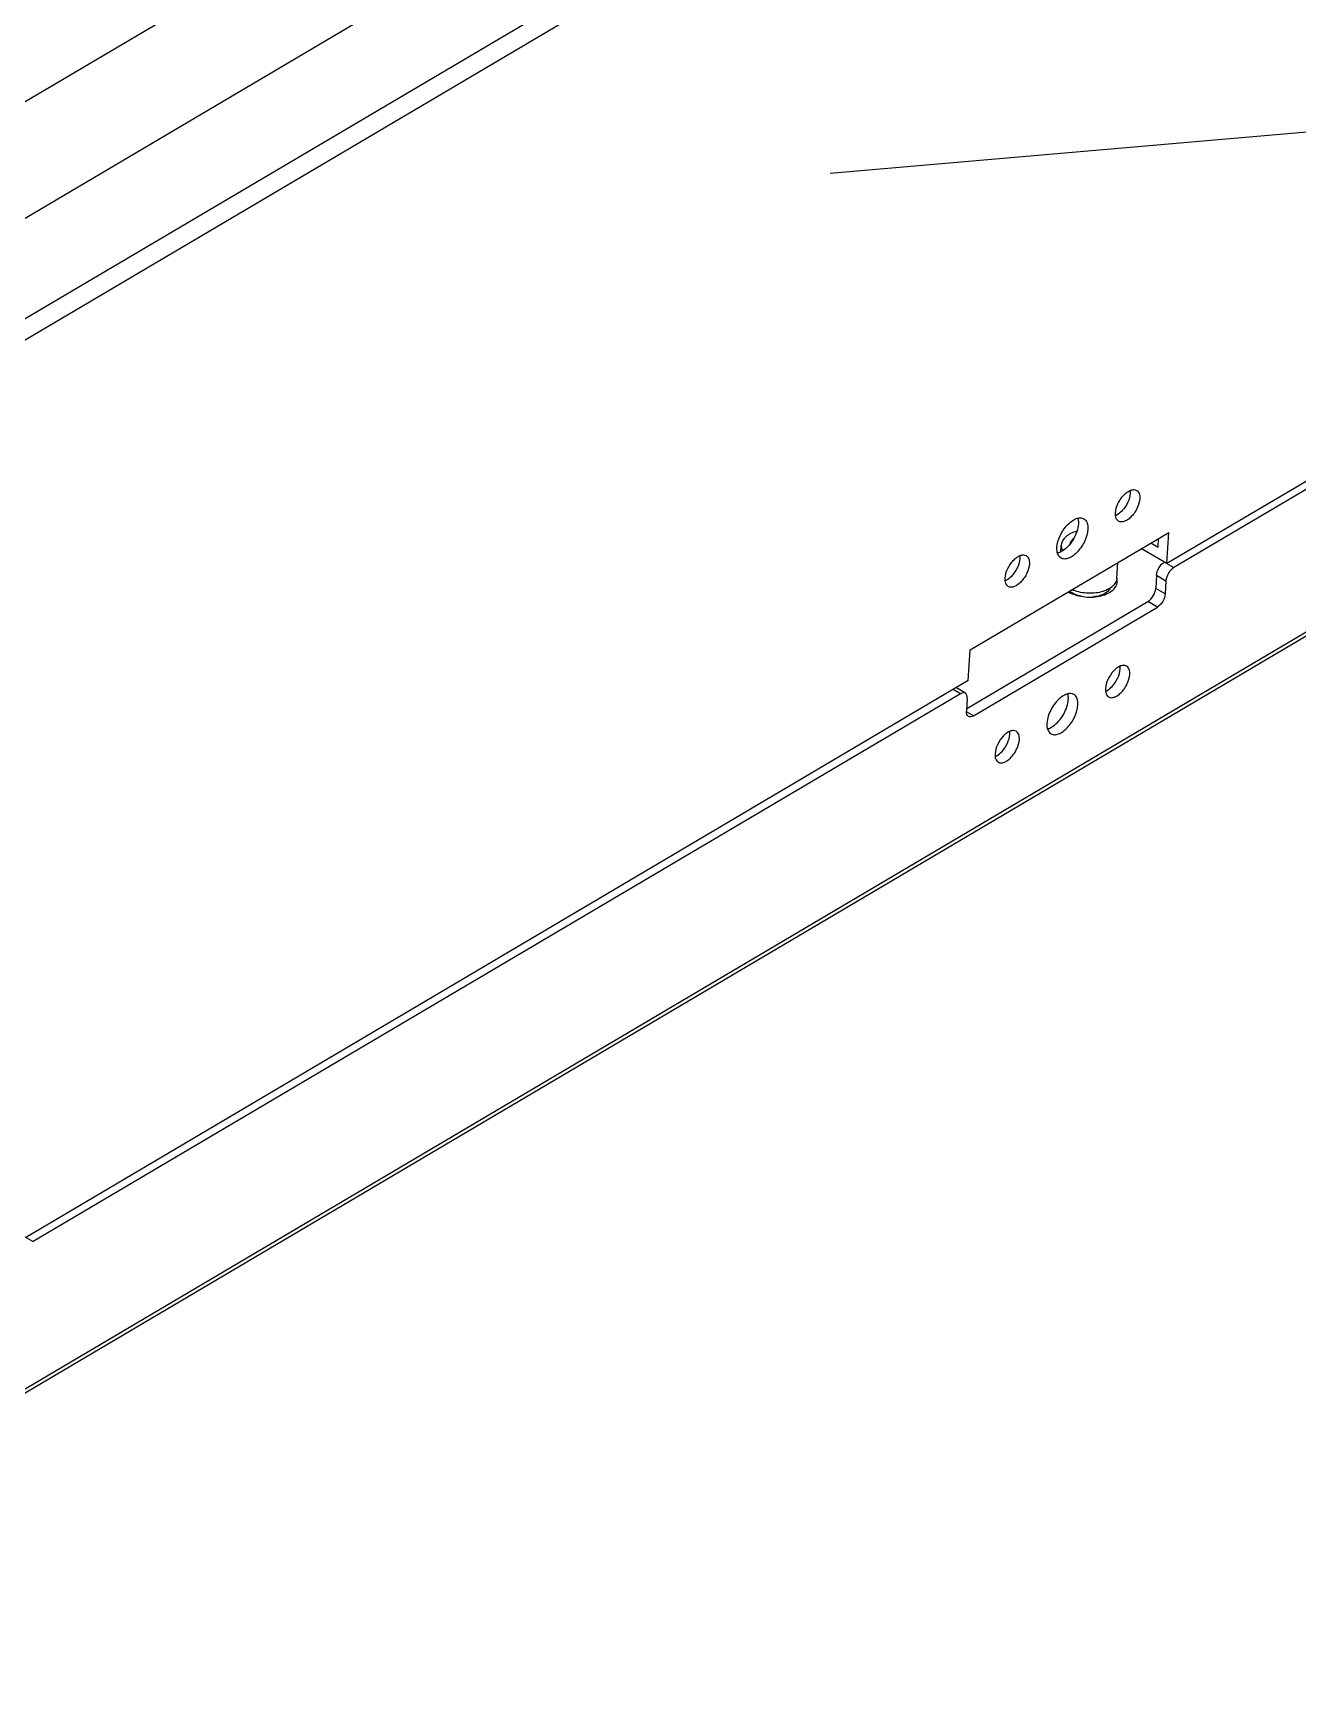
# Model space of a CAD drawing. Extents: x -425 to 6552, y -3049 to 3105.
# Drawn here: x 330.5 to 370.8, y -2129.5 to -2076.4 of the extents above; entities that cross this region are included whole.
import ezdxf

# ---------------------------------------------------------------- set-up
doc = ezdxf.new("R2010")
doc.units = 0
doc.layers.get('0').update_dxf_attribs({"linetype": 'CONTINUOUS'})
doc.layers.add('DIM', color=1, linetype='CONTINUOUS')

msp = doc.modelspace()

# ---------------------------------------------------------------- linework, layer by layer
at = {"color": 7, "linetype": 'CONTINUOUS'}
for p, q in [((364.204, -2062.207), (313.507, -2092.184)), ((316.006, -2093.906), (367.172, -2063.65)), ((316.572, -2094.252), (367.715, -2064.01)), ((312.023, -2089.332), (340.675, -2072.39)), ((366.669, -2093.306), (375.722, -2087.953)), ((375.835, -2088.157), (366.888, -2093.447)), ((376.13, -2092.536), (313.904, -2129.332)), ((360.385, -2096.073), (366.725, -2092.324)), ((366.385, -2092.793), (366.401, -2092.516)), ((366.669, -2093.306), (366.725, -2092.324)), ((375.963, -2092.761), (313.885, -2129.469)), ((363.284, -2092.944), (363.297, -2092.726)), ((365.859, -2092.836), (366.669, -2093.306)), ((366.156, -2092.661), (366.385, -2092.793)), ((365.071, -2093.784), (365.1, -2093.285)), ((366.597, -2093.264), (366.585, -2093.272)), ((366.585, -2093.272), (366.888, -2093.447)), ((366.334, -2093.691), (366.31, -2094.112)), ((366.613, -2094.287), (366.31, -2094.112)), ((366.334, -2093.691), (366.637, -2093.867)), ((366.637, -2093.867), (366.613, -2094.287)), ((360.278, -2097.949), (366.059, -2094.531)), ((366.363, -2094.707), (366.059, -2094.531)), ((360.492, -2098.178), (366.363, -2094.707)), ((360.329, -2097.055), (360.385, -2096.073)), ((360.329, -2097.055), (330.273, -2114.827)), ((360.079, -2097.474), (359.847, -2097.34)), ((360.236, -2097.455), (359.932, -2097.28)), ((360.079, -2097.474), (330.492, -2114.969)), ((360.297, -2097.616), (360.273, -2098.036)), ((360.492, -2098.178), (360.267, -2098.048)), ((330.188, -2114.793), (330.492, -2114.969))]:
    msp.add_line(p, q, dxfattribs=at)
for points, knots in [([(365.025, -2091.703), (365.031, -2091.602), (365.077, -2091.449), (365.18, -2091.265), (365.277, -2091.14), (365.386, -2091.041), (365.497, -2090.976), (365.605, -2090.95), (365.672, -2090.965), (365.698, -2090.981)], [0, 0, 0, 0, 0.274445, 0.424419, 0.570853, 0.705328, 0.821639, 0.917955, 1, 1, 1, 1]), ([(365.698, -2090.981), (365.735, -2091.002), (365.797, -2091.089), (365.803, -2091.19), (365.8, -2091.245)], [0, 0, 0, 0, 0.437258, 1, 1, 1, 1]), ([(365.8, -2091.245), (365.794, -2091.346), (365.747, -2091.499), (365.645, -2091.683), (365.547, -2091.809), (365.439, -2091.908), (365.328, -2091.972), (365.22, -2091.998), (365.153, -2091.983), (365.127, -2091.967)], [0, 0, 0, 0, 0.274445, 0.424419, 0.570853, 0.705328, 0.821639, 0.917955, 1, 1, 1, 1]), ([(365.496, -2091.069), (365.49, -2091.169), (365.429, -2091.372), (365.315, -2091.549), (365.242, -2091.628)], [0, 0, 0, 0, 0.481089, 1, 1, 1, 1]), ([(363.158, -2092.807), (363.165, -2092.679), (363.225, -2092.483), (363.355, -2092.25), (363.479, -2092.09), (363.617, -2091.964), (363.759, -2091.881), (363.896, -2091.848), (363.982, -2091.868), (364.015, -2091.887)], [0, 0, 0, 0, 0.274445, 0.424419, 0.570853, 0.705328, 0.821639, 0.917955, 1, 1, 1, 1]), ([(363.841, -2092.048), (363.831, -2092.212), (363.715, -2092.533), (363.501, -2092.799), (363.366, -2092.895)], [0, 0, 0, 0, 0.4966, 1, 1, 1, 1]), ([(363.824, -2091.868), (363.827, -2091.881), (363.841, -2091.94), (363.843, -2092.002), (363.841, -2092.048)], [0, 0, 0, 0, 0.230612, 1, 1, 1, 1]), ([(364.015, -2091.887), (364.062, -2091.915), (364.141, -2092.025), (364.148, -2092.154), (364.144, -2092.224)], [0, 0, 0, 0, 0.437258, 1, 1, 1, 1]), ([(365.127, -2091.967), (365.09, -2091.946), (365.027, -2091.859), (365.022, -2091.758), (365.025, -2091.703)], [0, 0, 0, 0, 0.437258, 1, 1, 1, 1]), ([(365.242, -2091.628), (365.225, -2091.646), (365.162, -2091.71), (365.087, -2091.764), (365.027, -2091.789)], [0, 0, 0, 0, 0.27487, 1, 1, 1, 1]), ([(364.144, -2092.224), (364.137, -2092.352), (364.078, -2092.548), (363.948, -2092.781), (363.823, -2092.941), (363.685, -2093.067), (363.543, -2093.15), (363.406, -2093.183), (363.321, -2093.163), (363.288, -2093.143)], [0, 0, 0, 0, 0.274445, 0.424419, 0.570853, 0.705328, 0.821639, 0.917955, 1, 1, 1, 1]), ([(363.792, -2092.288), (363.724, -2092.306), (363.598, -2092.351), (363.461, -2092.438), (363.379, -2092.521), (363.335, -2092.586), (363.306, -2092.655), (363.298, -2092.703), (363.297, -2092.726)], [0, 0, 0, 0, 0.301026, 0.565667, 0.68426, 0.794716, 0.899024, 1, 1, 1, 1]), ([(363.682, -2092.532), (363.651, -2092.555), (363.61, -2092.596), (363.573, -2092.66), (363.563, -2092.694), (363.559, -2092.71)], [0, 0, 0, 0, 0.530496, 0.77079, 1, 1, 1, 1]), ([(361.503, -2093.786), (361.508, -2093.685), (361.555, -2093.531), (361.657, -2093.348), (361.755, -2093.222), (361.864, -2093.123), (361.975, -2093.058), (362.083, -2093.032), (362.15, -2093.048), (362.176, -2093.063)], [0, 0, 0, 0, 0.274445, 0.424419, 0.570853, 0.705328, 0.821639, 0.917955, 1, 1, 1, 1]), ([(362.176, -2093.063), (362.213, -2093.085), (362.275, -2093.172), (362.281, -2093.273), (362.278, -2093.328)], [0, 0, 0, 0, 0.437258, 1, 1, 1, 1]), ([(363.288, -2093.143), (363.24, -2093.116), (363.161, -2093.005), (363.154, -2092.877), (363.158, -2092.807)], [0, 0, 0, 0, 0.437258, 1, 1, 1, 1]), ([(363.366, -2092.895), (363.35, -2092.906), (363.291, -2092.945), (363.225, -2092.975), (363.176, -2092.987)], [0, 0, 0, 0, 0.273188, 1, 1, 1, 1]), ([(363.297, -2092.726), (363.295, -2092.757), (363.301, -2092.822), (363.325, -2092.882), (363.341, -2092.911)], [0, 0, 0, 0, 0.486591, 1, 1, 1, 1]), ([(362.278, -2093.328), (362.272, -2093.428), (362.225, -2093.582), (362.123, -2093.766), (362.025, -2093.891), (361.917, -2093.99), (361.805, -2094.055), (361.698, -2094.081), (361.63, -2094.065), (361.604, -2094.05)], [0, 0, 0, 0, 0.274445, 0.424419, 0.570853, 0.705328, 0.821639, 0.917955, 1, 1, 1, 1]), ([(361.974, -2093.152), (361.968, -2093.251), (361.907, -2093.455), (361.793, -2093.631), (361.72, -2093.711)], [0, 0, 0, 0, 0.481089, 1, 1, 1, 1]), ([(366.334, -2093.691), (366.339, -2093.607), (366.4, -2093.446), (366.513, -2093.314), (366.585, -2093.272)], [0, 0, 0, 0, 0.503739, 1, 1, 1, 1]), ([(366.888, -2093.447), (366.817, -2093.49), (366.704, -2093.621), (366.642, -2093.783), (366.637, -2093.867)], [0, 0, 0, 0, 0.496261, 1, 1, 1, 1]), ([(361.604, -2094.05), (361.567, -2094.029), (361.505, -2093.942), (361.5, -2093.841), (361.503, -2093.786)], [0, 0, 0, 0, 0.437258, 1, 1, 1, 1]), ([(361.72, -2093.711), (361.703, -2093.729), (361.64, -2093.792), (361.565, -2093.846), (361.505, -2093.872)], [0, 0, 0, 0, 0.27487, 1, 1, 1, 1]), ([(363.516, -2094.219), (363.659, -2094.302), (363.993, -2094.401), (364.419, -2094.394), (364.731, -2094.301), (364.915, -2094.197), (365.042, -2094.061), (365.079, -2093.95), (365.082, -2093.897)], [0, 0, 0, 0, 0.274631, 0.564497, 0.69692, 0.813241, 0.91248, 1, 1, 1, 1]), ([(365.071, -2093.784), (365.07, -2093.808), (365.061, -2093.856), (365.032, -2093.926), (364.987, -2093.991), (364.904, -2094.075), (364.765, -2094.162), (364.563, -2094.233), (364.334, -2094.269), (364.092, -2094.268), (363.856, -2094.231), (363.705, -2094.182), (363.635, -2094.151)], [0, 0, 0, 0, 0.043149, 0.087749, 0.13502, 0.185821, 0.299284, 0.428375, 0.569272, 0.716042, 0.861849, 1, 1, 1, 1]), ([(364.858, -2094.101), (364.839, -2094.141), (364.794, -2094.196), (364.718, -2094.255), (364.621, -2094.311), (364.478, -2094.362), (364.355, -2094.381), (364.291, -2094.387)], [0, 0, 0, 0, 0.201664, 0.315025, 0.43719, 0.705817, 1, 1, 1, 1]), ([(366.059, -2094.531), (366.13, -2094.489), (366.243, -2094.357), (366.305, -2094.196), (366.31, -2094.112)], [0, 0, 0, 0, 0.496261, 1, 1, 1, 1]), ([(363.556, -2094.198), (363.562, -2094.203), (363.589, -2094.224), (363.617, -2094.242), (363.639, -2094.255)], [0, 0, 0, 0, 0.242285, 1, 1, 1, 1]), ([(363.961, -2094.369), (363.903, -2094.358), (363.792, -2094.329), (363.687, -2094.282), (363.639, -2094.255)], [0, 0, 0, 0, 0.519021, 1, 1, 1, 1]), ([(366.613, -2094.287), (366.609, -2094.371), (366.547, -2094.533), (366.434, -2094.665), (366.363, -2094.707)], [0, 0, 0, 0, 0.503739, 1, 1, 1, 1]), ([(364.963, -2096.75), (364.889, -2096.83), (364.773, -2097.007), (364.711, -2097.213), (364.705, -2097.313)], [0, 0, 0, 0, 0.518496, 1, 1, 1, 1]), ([(364.918, -2097.242), (364.992, -2097.163), (365.108, -2096.985), (365.171, -2096.78), (365.176, -2096.679)], [0, 0, 0, 0, 0.518496, 1, 1, 1, 1]), ([(365.378, -2096.591), (365.352, -2096.576), (365.285, -2096.56), (365.177, -2096.586), (365.066, -2096.651), (364.997, -2096.714), (364.963, -2096.75)], [0, 0, 0, 0, 0.191094, 0.415517, 0.686603, 1, 1, 1, 1]), ([(365.48, -2096.855), (365.483, -2096.8), (365.478, -2096.699), (365.416, -2096.612), (365.378, -2096.591)], [0, 0, 0, 0, 0.562756, 1, 1, 1, 1]), ([(364.705, -2097.313), (364.702, -2097.368), (364.708, -2097.469), (364.77, -2097.556), (364.807, -2097.578)], [0, 0, 0, 0, 0.562756, 1, 1, 1, 1]), ([(364.708, -2097.399), (364.726, -2097.391), (364.804, -2097.351), (364.872, -2097.292), (364.918, -2097.242)], [0, 0, 0, 0, 0.224749, 1, 1, 1, 1]), ([(364.807, -2097.578), (364.833, -2097.593), (364.9, -2097.608), (365.008, -2097.583), (365.119, -2097.518), (365.228, -2097.419), (365.325, -2097.293), (365.428, -2097.11), (365.474, -2096.956), (365.48, -2096.855)], [0, 0, 0, 0, 0.082044, 0.178361, 0.294679, 0.429158, 0.575593, 0.72554, 1, 1, 1, 1]), ([(360.236, -2097.455), (360.215, -2097.443), (360.156, -2097.436), (360.105, -2097.459), (360.079, -2097.474)], [0, 0, 0, 0, 0.442344, 1, 1, 1, 1]), ([(360.297, -2097.616), (360.299, -2097.582), (360.296, -2097.521), (360.258, -2097.468), (360.236, -2097.455)], [0, 0, 0, 0, 0.562703, 1, 1, 1, 1]), ([(363.279, -2097.596), (363.153, -2097.696), (362.955, -2097.953), (362.847, -2098.262), (362.838, -2098.417)], [0, 0, 0, 0, 0.507638, 1, 1, 1, 1]), ([(362.968, -2098.754), (363.001, -2098.773), (363.087, -2098.793), (363.224, -2098.76), (363.365, -2098.677), (363.503, -2098.551), (363.628, -2098.391), (363.758, -2098.158), (363.817, -2097.962), (363.825, -2097.834)], [0, 0, 0, 0, 0.082044, 0.178361, 0.294679, 0.429158, 0.575593, 0.72554, 1, 1, 1, 1]), ([(363.08, -2098.479), (363.206, -2098.379), (363.404, -2098.122), (363.512, -2097.814), (363.521, -2097.658)], [0, 0, 0, 0, 0.507638, 1, 1, 1, 1]), ([(363.695, -2097.497), (363.64, -2097.466), (363.524, -2097.462), (363.387, -2097.519), (363.315, -2097.568), (363.279, -2097.596)], [0, 0, 0, 0, 0.425413, 0.692503, 1, 1, 1, 1]), ([(363.521, -2097.658), (363.522, -2097.642), (363.523, -2097.581), (363.516, -2097.52), (363.504, -2097.478)], [0, 0, 0, 0, 0.269687, 1, 1, 1, 1]), ([(363.825, -2097.834), (363.829, -2097.764), (363.822, -2097.636), (363.742, -2097.525), (363.695, -2097.497)], [0, 0, 0, 0, 0.562756, 1, 1, 1, 1]), ([(360.335, -2098.197), (360.313, -2098.184), (360.275, -2098.131), (360.272, -2098.07), (360.273, -2098.036)], [0, 0, 0, 0, 0.437297, 1, 1, 1, 1]), ([(360.492, -2098.178), (360.466, -2098.194), (360.415, -2098.216), (360.356, -2098.209), (360.335, -2098.197)], [0, 0, 0, 0, 0.557656, 1, 1, 1, 1]), ([(362.838, -2098.417), (362.834, -2098.487), (362.842, -2098.615), (362.921, -2098.726), (362.968, -2098.754)], [0, 0, 0, 0, 0.562756, 1, 1, 1, 1]), ([(361.441, -2098.833), (361.367, -2098.912), (361.251, -2099.09), (361.189, -2099.295), (361.183, -2099.396)], [0, 0, 0, 0, 0.518496, 1, 1, 1, 1]), ([(361.285, -2099.66), (361.311, -2099.675), (361.378, -2099.691), (361.486, -2099.665), (361.597, -2099.6), (361.705, -2099.501), (361.803, -2099.376), (361.905, -2099.192), (361.952, -2099.039), (361.958, -2098.938)], [0, 0, 0, 0, 0.082044, 0.178361, 0.294679, 0.429158, 0.575593, 0.72554, 1, 1, 1, 1]), ([(361.396, -2099.325), (361.47, -2099.246), (361.586, -2099.068), (361.648, -2098.862), (361.654, -2098.762)], [0, 0, 0, 0, 0.518496, 1, 1, 1, 1]), ([(361.856, -2098.673), (361.83, -2098.658), (361.763, -2098.643), (361.655, -2098.669), (361.543, -2098.734), (361.475, -2098.797), (361.441, -2098.833)], [0, 0, 0, 0, 0.191094, 0.415517, 0.686603, 1, 1, 1, 1]), ([(361.958, -2098.938), (361.961, -2098.883), (361.955, -2098.782), (361.893, -2098.695), (361.856, -2098.673)], [0, 0, 0, 0, 0.562756, 1, 1, 1, 1]), ([(362.856, -2098.597), (362.874, -2098.593), (362.955, -2098.567), (363.029, -2098.52), (363.08, -2098.479)], [0, 0, 0, 0, 0.224448, 1, 1, 1, 1]), ([(361.183, -2099.396), (361.18, -2099.451), (361.185, -2099.552), (361.248, -2099.639), (361.285, -2099.66)], [0, 0, 0, 0, 0.562756, 1, 1, 1, 1]), ([(361.186, -2099.482), (361.204, -2099.474), (361.282, -2099.434), (361.35, -2099.375), (361.396, -2099.325)], [0, 0, 0, 0, 0.224749, 1, 1, 1, 1])]:
    msp.add_open_spline(points, degree=3, knots=knots, dxfattribs=at)
for points in [[(365.494, -2090.984), (365.497, -2091.012), (365.498, -2091.041), (365.496, -2091.069)], [(361.972, -2093.066), (361.975, -2093.095), (361.975, -2093.123), (361.974, -2093.152)], [(365.082, -2093.897), (365.084, -2093.863), (365.08, -2093.828), (365.071, -2093.795)], [(365.176, -2096.679), (365.178, -2096.651), (365.178, -2096.622), (365.174, -2096.594)], [(361.654, -2098.762), (361.656, -2098.733), (361.655, -2098.705), (361.652, -2098.676)]]:
    msp.add_open_spline(points, degree=3, dxfattribs=at)
at = {"layer": 'DIM', "color": 1, "linetype": 'CONTINUOUS'}
msp.add_line((386.234, -2078.236), (355.923, -2080.858), dxfattribs=at)

doc.saveas('drawing.dxf')
